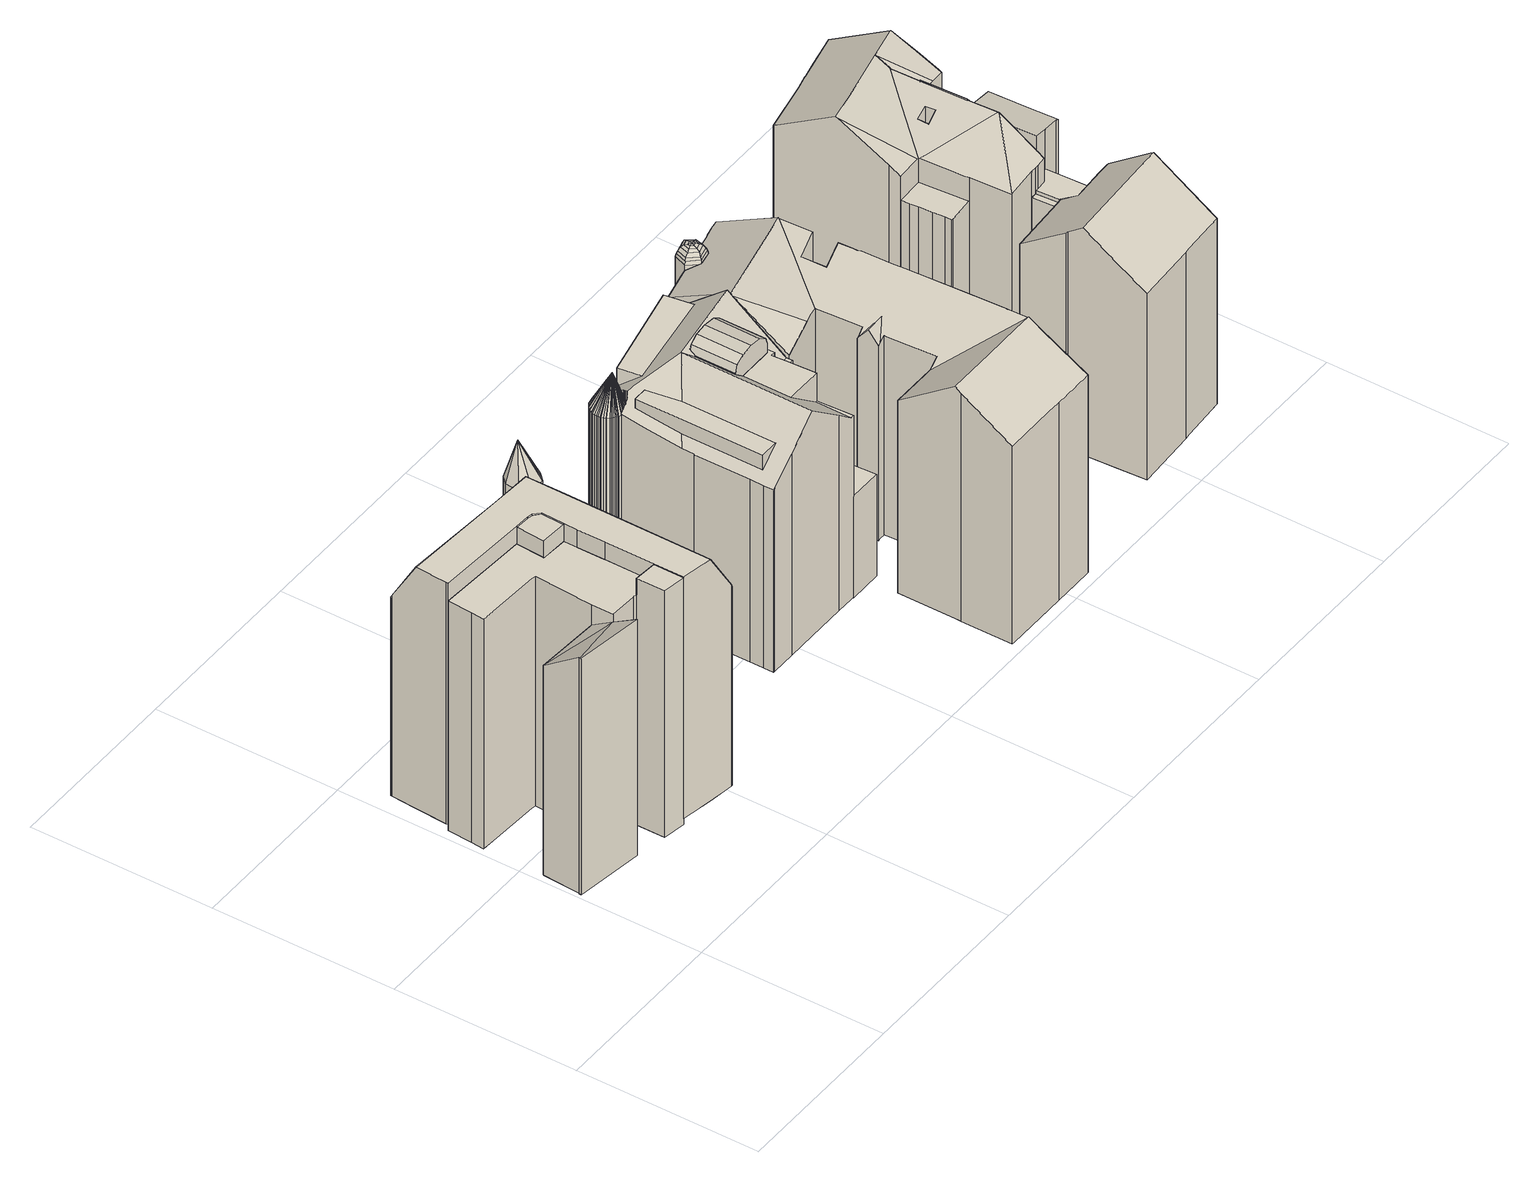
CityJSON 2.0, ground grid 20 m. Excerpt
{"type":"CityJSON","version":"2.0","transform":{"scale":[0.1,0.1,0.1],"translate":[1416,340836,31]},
"CityObjects":{
"building1":{"type":"Building","children":["building1-1","building1-2","building1-3","building1-4"]},
"building1-1":{"type":"BuildingPart","attributes":{"measuredHeight":29.25,"roofType":"FLACHDACH","HoeheDach":"61","NiedrigsteTraufeDesGebaeudes":"57","Blattnummer":"102081","HoeheGrund":"32"},"parents":["building1"],"geometry":[{"type":"Solid","lod":"2","boundaries":[[[[0,1,2,3,4,5]],[[3,6,7,4]],[[3,8,9,6]],[[10,11,12,13]],[[14,3,2,15]],[[16,15,2,1,17]],[[17,1,0,18]],[[18,0,5,19]],[[20,21,22,23]],[[23,22,24,25]],[[3,26,27,8]],[[28,29,30,31]],[[26,3,14]],[[32,33,34,35]],[[36,37,38,39]],[[40,12,11,41]],[[42,10,13,43]],[[44,45,46,27,26,30,29,47,40,41,48,38,37,49,50,51,34,33,52,24,22,21]],[[53,36,39,54,55,42,43,56,57,28,31,58,16,17,18,19,59,60,61,62,63,64,65,66,20,23,25,67,32,35,68,69]],[[27,46,45,65,64,63]],[[42,55,54,39,38,48,41,11,10]],[[36,53,69,50,49,37]],[[13,12,40,56,43]],[[51,50,69,68,35,34]],[[14,15,16,58,31,30,26]],[[57,56,40,47,29,28]],[[8,27,63,62,9]],[[66,65,45,44,21,20]],[[52,33,32,67,25,24]],[[7,6,9,62,61,60]],[[5,4,7,60,59,19]]]]}]},
"building1-2":{"type":"BuildingPart","attributes":{"measuredHeight":28.69,"roofType":"FLACHDACH","HoeheDach":"61","NiedrigsteTraufeDesGebaeudes":"56","Blattnummer":"102081","HoeheGrund":"33"},"parents":["building1"],"geometry":[{"type":"Solid","lod":"2","boundaries":[[[[70,71,72,73]],[[74,75,71,70]],[[76,77,78,79]],[[79,78,80,81]],[[81,80,82,83]],[[83,82,84,85]],[[86,87,88,89]],[[89,88,90,91]],[[91,90,92,93]],[[93,92,94,95]],[[96,97,98,99]],[[99,98,100,101]],[[101,100,102,103]],[[104,105,106,107]],[[107,106,108,109]],[[109,108,110,111]],[[111,110,112,113]],[[113,112,114,115]],[[115,114,116,117]],[[117,116,118,119]],[[120,121,122,123]],[[123,122,124,125]],[[125,124,126,127]],[[127,126,128,129]],[[129,128,130,131]],[[132,133,134,135]],[[135,134,136,137]],[[137,136,138,139]],[[140,141,142,104,107,109,111,113,115,117,119,132,135,137,139,143,144,145,96,99,101,103,146,147,148,74,70,73,149,76,79,81,83,85,150,151,86,89,91,93,95,152,120,123,125,127,129,131]],[[75,153,154,155,102,100,98,97,156,157,158,159,160,161,162,163,72,71]],[[138,136,134,133,118,116,114,112,110,108,106,105,164,165,166,130,128,126,124,122,121,167,161,160,159,158]],[[168,169,87,86,151,150,85,84]],[[104,142,141,140,131,130,166,165,164,105]],[[143,139,138,158,157,144]],[[133,132,119,118]],[[157,156,97,96,145,144]],[[146,103,102,155,154,147]],[[121,120,152,95,94,167]],[[147,154,153,148]],[[148,153,75,74]],[[72,163,77,76,149,73]],[[162,161,167,94,92,90,88,87,169,168,84,82,80,78,77,163]]]]}]},
"building1-3":{"type":"BuildingPart","attributes":{"measuredHeight":29.47,"roofType":"KEGELDACH","HoeheDach":"64","NiedrigsteTraufeDesGebaeudes":"60","Blattnummer":"102081","HoeheGrund":"35"},"parents":["building1"],"geometry":[{"type":"Solid","lod":"2","boundaries":[[[[170,171,172,173]],[[174,171,170]],[[171,175,176,172]],[[174,175,171]],[[175,177,178,176]],[[174,177,175]],[[177,179,180,178]],[[174,179,177]],[[179,181,182,180]],[[174,181,179]],[[181,183,184,182]],[[174,183,181]],[[183,185,186,184]],[[174,185,183]],[[185,187,188,186]],[[174,187,185]],[[187,189,190,188]],[[174,189,187]],[[189,191,192,190]],[[174,191,189]],[[191,193,194,192]],[[174,193,191]],[[193,195,196,194]],[[174,195,193]],[[195,197,198,196]],[[174,197,195]],[[197,199,200,198]],[[174,199,197]],[[199,201,202,200]],[[174,201,199]],[[201,203,204,202]],[[174,203,201]],[[203,205,206,204]],[[174,205,203]],[[205,207,208,206]],[[174,207,205]],[[207,209,210,208]],[[174,209,207]],[[209,211,212,210]],[[174,211,209]],[[211,213,214,212]],[[174,213,211]],[[214,215,216,217,218,219,220,221,173,172,176,178,180,182,184,186,188,190,192,194,196,198,200,202,204,206,208,210,212]],[[213,222,215,214]],[[174,222,213]],[[222,223,216,215]],[[174,223,222]],[[223,224,217,216]],[[174,224,223]],[[224,225,218,217]],[[174,225,224]],[[225,226,219,218]],[[174,226,225]],[[226,227,220,219]],[[174,227,226]],[[227,228,221,220]],[[174,228,227]],[[228,170,173,221]],[[174,170,228]]]]}]},
"building1-4":{"type":"BuildingPart","attributes":{"measuredHeight":26.65,"roofType":"FLACHDACH","HoeheDach":"61","NiedrigsteTraufeDesGebaeudes":"61","Blattnummer":"102081","HoeheGrund":"35"},"parents":["building1"],"geometry":[{"type":"Solid","lod":"2","boundaries":[[[[229,230,231,232,233,234]],[[235,236,237,238,239,240]],[[240,239,230,229]],[[239,238,231,230]],[[238,237,232,231]],[[237,236,233,232]],[[236,235,234,233]],[[235,240,229,234]]]]}]},
"building2":{"type":"Building","children":["building2-1","building2-2","building2-3","building2-4"]},
"building2-1":{"type":"BuildingPart","attributes":{"measuredHeight":24.13,"roofType":"KEGELDACH","HoeheDach":"59","NiedrigsteTraufeDesGebaeudes":"55","Blattnummer":"102081","HoeheGrund":"35"},"parents":["building2"],"geometry":[{"type":"Solid","lod":"2","boundaries":[[[[241,242,243,244,245,246,247,248,249,250,251,252,253,254,255,256,257,258,259,260,261,262,263,264,265,266,267,268,269,270,271,272,273,274,275,276,277,278,279,280,281,282,283,284,285,286,287,288,289,290,291,292,293,294,295,296,297,298,299,300,301,302]],[[303,304,241,302]],[[305,304,303]],[[304,306,242,241]],[[305,306,304]],[[306,307,243,242]],[[305,307,306]],[[307,308,244,243]],[[305,308,307]],[[308,309,245,244]],[[305,309,308]],[[309,310,246,245]],[[305,310,309]],[[310,311,247,246]],[[305,311,310]],[[311,312,248,247]],[[305,312,311]],[[312,313,249,248]],[[305,313,312]],[[313,314,250,249]],[[305,314,313]],[[314,315,251,250]],[[305,315,314]],[[315,316,252,251]],[[305,316,315]],[[316,317,253,252]],[[305,317,316]],[[317,318,254,253]],[[305,318,317]],[[318,319,255,254]],[[305,319,318]],[[319,320,256,255]],[[305,320,319]],[[320,321,257,256]],[[305,321,320]],[[321,322,258,257]],[[305,322,321]],[[322,323,259,258]],[[305,323,322]],[[323,324,260,259]],[[305,324,323]],[[324,325,261,260]],[[305,325,324]],[[325,326,262,261]],[[305,326,325]],[[326,327,263,262]],[[305,327,326]],[[327,328,264,263]],[[305,328,327]],[[328,329,265,264]],[[305,329,328]],[[329,330,266,265]],[[305,330,329]],[[330,331,267,266]],[[305,331,330]],[[331,332,268,267]],[[305,332,331]],[[332,333,269,268]],[[305,333,332]],[[333,334,270,269]],[[305,334,333]],[[334,335,271,270]],[[305,335,334]],[[335,336,272,271]],[[305,336,335]],[[336,337,273,272]],[[305,337,336]],[[337,338,274,273]],[[305,338,337]],[[338,339,275,274]],[[305,339,338]],[[339,340,276,275]],[[305,340,339]],[[340,341,277,276]],[[305,341,340]],[[341,342,278,277]],[[305,342,341]],[[342,343,279,278]],[[305,343,342]],[[343,344,280,279]],[[305,344,343]],[[344,345,281,280]],[[305,345,344]],[[345,346,282,281]],[[305,346,345]],[[346,347,283,282]],[[305,347,346]],[[347,348,284,283]],[[305,348,347]],[[348,349,285,284]],[[305,349,348]],[[349,350,286,285]],[[305,350,349]],[[350,351,287,286]],[[305,351,350]],[[351,352,288,287]],[[305,352,351]],[[352,353,289,288]],[[305,353,352]],[[353,354,290,289]],[[305,354,353]],[[354,355,291,290]],[[305,355,354]],[[355,356,292,291]],[[305,356,355]],[[356,357,293,292]],[[305,357,356]],[[357,358,294,293]],[[305,358,357]],[[358,359,295,294]],[[305,359,358]],[[359,360,296,295]],[[305,360,359]],[[360,361,297,296]],[[305,361,360]],[[361,362,298,297]],[[305,362,361]],[[362,363,299,298]],[[305,363,362]],[[363,364,300,299]],[[305,364,363]],[[364,365,301,300]],[[305,365,364]],[[365,303,302,301]],[[305,303,365]]]]}]},
"building2-2":{"type":"BuildingPart","attributes":{"measuredHeight":12.14,"roofType":"FLACHDACH","HoeheDach":"45","NiedrigsteTraufeDesGebaeudes":"45","Blattnummer":"102081","HoeheGrund":"33"},"parents":["building2"],"geometry":[{"type":"Solid","lod":"2","boundaries":[[[[366,367,368,369,370]],[[371,372,373,374,375]],[[375,374,367,366]],[[374,373,368,367]],[[373,372,369,368]],[[372,371,370,369]],[[371,375,366,370]]]]}]},
"building2-3":{"type":"BuildingPart","attributes":{"measuredHeight":26.82,"roofType":"SATTELDACH","HoeheDach":"60","NiedrigsteTraufeDesGebaeudes":"55","Blattnummer":"102081","HoeheGrund":"33"},"parents":["building2"],"geometry":[{"type":"Solid","lod":"2","boundaries":[[[[376,377,378,379,380,381,382,383,384,385,386,387,388,389]],[[383,390,391,380,379,392,393,394,395,396,397,398,399,400,401,402,403,404,405,384]],[[381,380,391,406,407,408]],[[393,392,379,409,410,411,412,413,414,415,416,417,418,419,420,421,422,423,424,425,426,427,428,429,394]],[[415,414,413,412,430,431]],[[432,433,434,435,436,437,438,439,379,378]],[[439,440,441,442,443,444,445,409,379]],[[446,447,448,449,450,451,452,453,454,455,437,436]],[[456,457,434,433]],[[458,459,445,444,460]],[[461,389,388,462]],[[462,388,387,463]],[[463,387,386,464]],[[464,386,385,465]],[[466,377,376,467]],[[467,376,389,461]],[[404,403,468]],[[468,403,402,469]],[[469,402,401,470]],[[470,401,400,471]],[[471,400,399,472]],[[472,399,398,473]],[[473,398,397,474]],[[474,397,396,475]],[[475,396,395,476]],[[476,395,394,477]],[[390,406,391]],[[381,408,382]],[[478,429,428,479]],[[479,428,427,480]],[[480,427,426,481]],[[481,426,425,482]],[[482,425,424,483]],[[483,424,423,484]],[[484,423,422,485]],[[485,422,421,486]],[[486,421,420,487]],[[487,420,419,488]],[[488,419,418,489]],[[489,418,417,490]],[[411,430,412]],[[415,431,416]],[[491,441,440,492]],[[442,454,453,443]],[[493,450,449,494]],[[495,459,458,496]],[[497,493,494,498,499,500,501,502,466,467,461,462,463,464,465,503,504,468,469,470,471,472,473,474,475,476,477,478,479,480,481,482,483,484,485,486,487,488,489,490,505,506,507,508,509,495,496],[510,491,492,511,512,513,514]],[[385,384,405,404,468,504,503,465]],[[417,416,431,430,411,410,507,506,505,490]],[[445,459,495,509,508,507,410,409]],[[435,434,457,448,447,446,436]],[[448,457,456,499,498,494,449]],[[493,497,496,458,460,451,450]],[[460,444,443,453,452,451]],[[455,454,442,441,491,510,514]],[[501,500,499,456,433,432]],[[437,455,514,513,512,438]],[[439,438,512,511,492,440]],[[408,407,406,390,383,382]],[[394,429,478,477]],[[466,502,501,432,378,377]]]]}]},
"building2-4":{"type":"BuildingPart","attributes":{"measuredHeight":27.28,"roofType":"BOGENDACH","HoeheDach":"61","NiedrigsteTraufeDesGebaeudes":"59","Blattnummer":"102081","HoeheGrund":"33"},"parents":["building2"],"geometry":[{"type":"Solid","lod":"2","boundaries":[[[[515,516,517,518]],[[519,520,516,515]],[[519,521,522,520]],[[523,524,522,521]],[[523,525,526,524]],[[527,528,526,525]],[[529,518,517,530]],[[531,528,527,532]],[[533,534,535,536,537,529,530,538,539,540,541,542,531,532]],[[516,520,522,524,526,528,531,542,541,540,539,538,530,517]],[[529,537,536,535,534,533,532,527,525,523,521,519,515,518]]]]}]},
"building3":{"type":"Building","children":["building3-1","building3-2"]},
"building3-1":{"type":"BuildingPart","attributes":{"measuredHeight":27.54,"roofType":"SATTELDACH","HoeheDach":"60","NiedrigsteTraufeDesGebaeudes":"55","Blattnummer":"102081","HoeheGrund":"32"},"parents":["building3"],"geometry":[{"type":"Solid","lod":"2","boundaries":[[[[543,544,545]],[[546,547,548,549]],[[550,551,547,546]],[[552,553,554,555]],[[555,554,556,557]],[[557,556,558,559]],[[560,561,562,563]],[[559,558,564,565]],[[565,564,566,567]],[[567,566,568,569]],[[570,571,572,573]],[[574,575,576,577]],[[577,576,578,579]],[[579,578,580,581]],[[581,580,582,583]],[[583,582,584,585]],[[586,587,588,589]],[[590,591,592,593]],[[547,551,594,595,596,597,598,572,571,599,600,601,602,603,604,584,582,580,578,576,575,605,606,607,608,609,548]],[[610,611,612,613,606,614,544,543]],[[602,601,600,599,571,570,615,616,617,618,619,603]],[[620,621,622,623,560,563,624,625,626,627,628,629,630,631,632,633,634,635,636,637,613,612,611,610,638,639,552,555,557,559,565,567,569,640,586,589,641,642,574,577,579,581,583,585,643,619,618,617,616,615,570,573,644,645,590,593]],[[646,647,648,649,588,587,650,568,566,564,558,556,554,553]],[[562,561,651,652,653,654,592,591,655,656,657,658]],[[639,638,610,543,545,646,553,552]],[[659,597,596,627,626,625]],[[560,623,622,621,653,652,651,561]],[[605,575,574,642,641,589,588,649]],[[637,636,635,609,608,607,606,613]],[[598,655,591,590,645,644,573,572]],[[628,627,596,595,594,629]],[[604,603,619,643,585,584]],[[621,620,593,592,654,653]],[[631,630,629,594,551,550]],[[632,631,550,546,549,633]],[[549,548,609,635,634,633]],[[568,650,587,586,640,569]],[[624,563,562,658,659,625]],[[658,657,656,655,598,597,659]],[[545,544,614,606,605,649,648,647,646]]]]}]},
"building3-2":{"type":"BuildingPart","attributes":{"measuredHeight":23.08,"roofType":"KUPPELDACH","HoeheDach":"58","NiedrigsteTraufeDesGebaeudes":"57","Blattnummer":"102081","HoeheGrund":"35"},"parents":["building3"],"geometry":[{"type":"Solid","lod":"2","boundaries":[[[[660,661,662,663,664,665]],[[666,667,661,660]],[[668,669,667,666]],[[670,671,669,668]],[[672,673,671,670]],[[674,675,673,672]],[[676,677,675,674]],[[678,677,676]],[[667,679,662,661]],[[669,680,679,667]],[[671,681,680,669]],[[673,682,681,671]],[[675,683,682,673]],[[677,684,683,675]],[[678,684,677]],[[679,685,663,662]],[[680,686,685,679]],[[681,687,686,680]],[[682,688,687,681]],[[683,689,688,682]],[[684,690,689,683]],[[678,690,684]],[[685,691,664,663]],[[686,692,691,685]],[[687,693,692,686]],[[688,694,693,687]],[[689,695,694,688]],[[690,696,695,689]],[[678,696,690]],[[691,697,665,664]],[[692,698,697,691]],[[693,699,698,692]],[[694,700,699,693]],[[695,701,700,694]],[[696,702,701,695]],[[678,702,696]],[[697,666,660,665]],[[698,668,666,697]],[[699,670,668,698]],[[700,672,670,699]],[[701,674,672,700]],[[702,676,674,701]],[[678,676,702]]]]}]},
"building4":{"type":"Building","children":["building4-1","building4-2","building4-3","building4-4","building4-5","building4-6","building4-7"]},
"building4-1":{"type":"BuildingPart","attributes":{"measuredHeight":25.7,"roofType":"PULTDACH","HoeheDach":"60","NiedrigsteTraufeDesGebaeudes":"58","Blattnummer":"102081","HoeheGrund":"34"},"parents":["building4"],"geometry":[{"type":"Solid","lod":"2","boundaries":[[[[703,704,705,706]],[[707,708,709,710]],[[707,706,705,708]],[[708,705,704,709]],[[709,704,703,710]],[[710,703,706,707]]]]}]},
"building4-2":{"type":"BuildingPart","attributes":{"measuredHeight":20.91,"roofType":"FLACHDACH","HoeheDach":"53","NiedrigsteTraufeDesGebaeudes":"53","Blattnummer":"102081","HoeheGrund":"32"},"parents":["building4"],"geometry":[{"type":"Solid","lod":"2","boundaries":[[[[711,712,713,714]],[[715,716,717,718]],[[718,717,712,711]],[[717,716,713,712]],[[716,715,714,713]],[[715,718,711,714]]]]}]},
"building4-3":{"type":"BuildingPart","attributes":{"measuredHeight":28.09,"roofType":"PULTDACH","HoeheDach":"61","NiedrigsteTraufeDesGebaeudes":"56","Blattnummer":"102081","HoeheGrund":"33"},"parents":["building4"],"geometry":[{"type":"Solid","lod":"2","boundaries":[[[[719,720,721,722]],[[722,721,723,724]],[[724,723,725,726]],[[726,725,727,728]],[[728,727,729,730]],[[731,732,733,734]],[[735,736,737]],[[738,739,740,741]],[[742,743,739,738]],[[744,745,743,742]],[[741,740,745,744]],[[746,747,748,749]],[[750,751,752,753]],[[753,752,754,755]],[[755,754,756,757]],[[757,756,758,759]],[[759,758,747,746]],[[760,761,762,763]],[[763,762,764,765]],[[765,764,766,767]],[[735,768,769]],[[769,768,770]],[[771,772,773,774,751,750,775,776,777,778,779,736]],[[780,781,749,748,782,783,784,785]],[[786,787,779,778,777,776,775,750,753,755,757,759,746,749,781,780,785,788,731,734,789,790,791,792,719,722,724,726,728,730,793,760,763,765,767],[738,741,744,742]],[[783,773,772,771,736,735,769,784],[739,743,745,740]],[[794,795,784,769,770,796,797]],[[790,789,734,733,794,797,798,791]],[[731,788,785,784,795,732]],[[787,786,767,766,799,800]],[[779,787,800,737,736]],[[761,760,793,730,729,801]],[[782,748,747,774,773,783]],[[797,796,770,801,729,727,725,723,721,720,802,798]],[[733,732,795,794]],[[758,756,754,752,751,774,747]],[[799,766,764,762,761,801,770]],[[768,735,737,800,799,770]],[[791,798,802,792]],[[792,802,720,719]]]]}]},
"building4-4":{"type":"BuildingPart","attributes":{"measuredHeight":26.95,"roofType":"SATTELDACH","HoeheDach":"59","NiedrigsteTraufeDesGebaeudes":"54","Blattnummer":"102081","HoeheGrund":"32"},"parents":["building4"],"geometry":[{"type":"Solid","lod":"2","boundaries":[[[[803,804,805,806]],[[806,805,807,808]],[[808,807,809,810]],[[810,809,811,812]],[[813,814,815,816]],[[816,815,804,803]],[[817,818,819,820]],[[821,822,823,824]],[[824,823,825,826]],[[826,825,827,828]],[[829,817,820,830,831,813,816,803,806,808,810,812,821,824,826,828,832,833,834]],[[831,830,820,819,835,836,814,813]],[[837,834,833,832,828,827,838,839]],[[817,829,834,837,840,818]],[[822,821,812,811]],[[835,819,818,840,837,839,841,836]],[[815,814,836,841,839,838,827,825,823,822,811,809,807,805,804]]]]}]},
"building4-5":{"type":"BuildingPart","attributes":{"measuredHeight":26.14,"roofType":"PULTDACH","HoeheDach":"59","NiedrigsteTraufeDesGebaeudes":"58","Blattnummer":"102081","HoeheGrund":"33"},"parents":["building4"],"geometry":[{"type":"Solid","lod":"2","boundaries":[[[[842,843,844,845,846,847,848,849]],[[850,851,852,853,854,855,856,857]],[[850,849,848,851]],[[851,848,847,852]],[[852,847,846,853]],[[853,846,845,854]],[[854,845,844,855]],[[855,844,843,856]],[[856,843,842,857]],[[857,842,849,850]]]]}]},
"building4-6":{"type":"BuildingPart","attributes":{"measuredHeight":19.22,"roofType":"FLACHDACH","HoeheDach":"54","NiedrigsteTraufeDesGebaeudes":"54","Blattnummer":"102081","HoeheGrund":"34"},"parents":["building4"],"geometry":[{"type":"Solid","lod":"2","boundaries":[[[[858,859,860,861,862,863,864,865,866]],[[867,868,869,870,871,872,873,874,875]],[[875,874,859,858]],[[874,873,860,859]],[[873,872,861,860]],[[872,871,862,861]],[[871,870,863,862]],[[870,869,864,863]],[[869,868,865,864]],[[868,867,866,865]],[[867,875,858,866]]]]}]},
"building4-7":{"type":"BuildingPart","attributes":{"measuredHeight":21.36,"roofType":"FLACHDACH","HoeheDach":"54","NiedrigsteTraufeDesGebaeudes":"54","Blattnummer":"102081","HoeheGrund":"32"},"parents":["building4"],"geometry":[{"type":"Solid","lod":"2","boundaries":[[[[711,876,877,878,879,880,881,882,883,712]],[[884,885,886,887,888,889,890,891,892,893]],[[893,892,876,711]],[[892,891,877,876]],[[891,890,878,877]],[[890,889,879,878]],[[889,888,880,879]],[[888,887,881,880]],[[887,886,882,881]],[[886,885,883,882]],[[885,884,712,883]],[[884,893,711,712]]]]}]}
},
"vertices":[
[75,122,292],[75,124,291],[76,148,276],[76,149,275],[1,135,291],[1,133,292],[4,176,261],[2,136,291],[76,173,260],[5,177,260],[135,112,304],[135,145,304],[110,147,304],[110,116,304],[76,149,260],[76,148,260],[76,148,11],[75,124,11],[75,122,11],[1,133,11],[4,242,11],[4,242,284],[5,256,284],[5,256,11],[7,283,284],[7,283,11],[76,149,284],[76,173,284],[106,148,11],[106,148,284],[77,149,284],[77,149,11],[108,277,11],[108,277,284],[106,246,284],[106,246,11],[135,229,11],[135,229,284],[135,199,284],[135,199,11],[110,147,284],[135,145,284],[135,112,11],[110,116,11],[76,238,284],[80,237,284],[76,174,284],[108,148,284],[135,170,284],[135,233,284],[135,244,284],[108,245,284],[76,279,284],[135,233,11],[135,170,11],[135,145,11],[110,147,11],[108,148,11],[76,149,11],[1,135,11],[2,136,11],[4,176,11],[5,177,11],[76,173,11],[76,174,11],[80,237,11],[76,238,11],[76,279,11],[108,245,11],[135,244,11],
[7,283,18],[7,283,305],[7,285,305],[7,285,18],[108,277,18],[108,277,305],[11,348,18],[11,348,256],[11,349,254],[11,349,18],[26,348,254],[26,348,18],[61,346,255],[61,346,18],[65,346,255],[65,346,18],[152,340,18],[152,340,255],[152,339,256],[152,339,18],[175,338,256],[175,338,18],[167,330,270],[167,330,18],[166,314,297],[166,314,18],[135,199,18],[135,199,305],[135,229,305],[135,229,18],[135,244,305],[135,244,18],[136,269,305],[136,269,18],[198,133,18],[198,133,255],[198,130,255],[198,130,18],[198,127,255],[198,127,18],[198,123,255],[198,123,18],[198,121,255],[198,121,18],[198,118,254],[198,118,18],[198,114,254],[198,114,18],[198,111,254],[198,111,18],[175,306,18],[175,306,297],[190,305,270],[190,305,18],[195,310,262],[195,310,18],[198,313,256],[198,313,18],[198,290,256],[198,290,18],[199,289,255],[199,289,18],[198,108,18],[198,108,254],[198,104,254],[198,104,18],[198,102,254],[198,102,18],[197,102,257],[197,102,18],[199,270,18],[199,203,18],[199,187,18],[169,106,18],[135,112,18],[135,115,18],[130,275,18],[129,275,18],[124,276,18],[9,320,18],[98,343,18],[124,342,18],[170,310,18],[124,276,305],[129,275,305],[130,275,305],[135,115,305],[135,112,305],[169,106,305],[169,113,305],[170,272,305],[170,310,305],[124,312,305],[9,320,305],[199,187,255],[199,203,255],[199,270,255],[170,310,304],[98,343,255],[124,342,255],
[179,337,288],[180,337,288],[180,337,39],[179,337,39],[181,326,333],[182,337,288],[182,337,39],[183,336,288],[183,336,39],[185,335,288],[185,335,39],[186,334,288],[186,334,39],[187,334,288],[187,334,39],[189,333,288],[189,333,39],[190,332,288],[190,332,39],[191,331,288],[191,331,39],[192,329,288],[192,329,39],[193,328,288],[193,328,39],[194,327,288],[194,327,39],[195,325,288],[195,325,39],[196,324,288],[196,324,39],[196,322,288],[196,322,39],[197,321,288],[197,321,39],[198,319,288],[198,319,39],[198,318,288],[198,318,39],[198,316,288],[198,316,39],[198,315,288],[198,315,39],[198,313,288],[198,313,39],[195,310,39],[190,305,39],[175,306,39],[166,314,39],[167,330,39],[175,338,39],[177,338,39],[195,310,288],[190,305,288],[175,306,288],[166,314,288],[167,330,288],[175,338,288],[177,338,288],
[135,244,38],[106,246,38],[108,277,38],[124,276,38],[129,275,38],[136,269,38],[136,269,304],[129,275,304],[124,276,304],[108,277,304],[106,246,304],[135,244,304],
[347,329,40],[346,329,40],[345,330,40],[344,331,40],[342,332,40],[341,333,40],[340,334,40],[338,336,40],[338,337,40],[337,339,40],[336,341,40],[336,342,40],[336,344,40],[336,346,40],[336,348,40],[336,350,40],[337,352,40],[338,353,40],[338,355,40],[340,356,40],[341,358,40],[342,359,40],[344,360,40],[345,361,40],[347,362,40],[349,362,40],[351,363,40],[353,363,40],[355,363,40],[356,362,40],[358,362,40],[360,361,40],[362,361,40],[363,360,40],[365,358,40],[366,357,40],[367,356,40],[367,355,40],[368,354,40],[369,353,40],[369,352,40],[370,351,40],[370,349,40],[370,347,40],[370,345,40],[370,343,40],[370,342,40],[370,340,40],[369,338,40],[368,336,40],[367,335,40],[366,333,40],[365,332,40],[363,331,40],[362,330,40],[360,329,40],[358,329,40],[356,328,40],[355,328,40],[353,328,40],[351,328,40],[349,328,40],[349,328,243],[347,329,243],[357,343,281],[346,329,243],[345,330,243],[344,331,243],[342,332,243],[341,333,243],[340,334,243],[338,336,243],[338,337,243],[337,339,243],[336,341,243],[336,342,243],[336,344,243],[336,346,243],[336,348,243],[336,350,243],[337,352,243],[338,353,243],[338,355,243],[340,356,243],[341,358,243],[342,359,243],[344,360,243],[345,361,243],[347,362,243],[349,362,243],[351,363,243],[353,363,243],[355,363,243],[356,362,243],[358,362,243],[360,361,243],[362,361,243],[363,360,243],[365,358,243],[366,357,243],[367,356,243],[367,355,243],[368,354,243],[369,353,243],[369,352,243],[370,351,243],[370,349,243],[370,347,243],[370,345,243],[370,343,243],[370,342,243],[370,340,243],[369,338,243],[368,336,243],[367,335,243],[366,333,243],[365,332,243],[363,331,243],[362,330,243],[360,329,243],[358,329,243],[356,328,243],[355,328,243],[353,328,243],[351,328,243],
[507,248,19],[512,159,19],[475,159,19],[471,232,19],[470,246,19],[470,246,140],[471,232,140],[475,159,140],[512,159,140],[507,248,140],
[349,159,238],[376,159,260],[409,159,288],[409,303,288],[378,281,262],[378,178,262],[357,178,245],[357,267,245],[348,260,237],[348,247,237],[347,246,237],[347,185,237],[347,170,237],[347,159,237],[357,318,251],[372,318,262],[381,322,269],[371,329,262],[365,332,258],[363,331,257],[362,330,255],[360,329,254],[358,329,253],[356,328,251],[355,328,250],[353,328,248],[351,328,247],[349,328,246],[349,328,245],[348,302,242],[357,318,262],[357,267,262],[357,178,262],[504,318,288],[501,381,236],[491,379,236],[496,348,262],[476,345,262],[430,338,262],[387,331,262],[383,356,241],[369,353,241],[369,352,242],[370,351,244],[370,349,245],[370,347,247],[370,345,248],[370,343,250],[370,342,251],[370,340,253],[369,338,254],[368,336,255],[367,335,256],[366,333,258],[491,379,262],[383,356,262],[452,159,252],[471,159,236],[471,198,236],[440,198,262],[432,198,269],[432,251,269],[420,251,279],[420,294,279],[420,302,285],[471,302,279],[471,266,250],[475,266,249],[475,250,236],[507,255,236],[440,198,269],[471,198,269],[473,198,269],[471,232,269],[470,246,269],[475,246,269],[475,250,269],[475,266,269],[471,266,269],[471,251,269],[475,159,236],[473,198,236],[507,248,236],[507,252,236],[475,246,236],[347,159,20],[347,170,20],[347,185,20],[347,246,20],[348,247,20],[376,159,20],[349,159,20],[349,328,20],[351,328,20],[353,328,20],[355,328,20],[356,328,20],[358,329,20],[360,329,20],[362,330,20],[363,331,20],[365,332,20],[366,333,20],[367,335,20],[368,336,20],[369,338,20],[370,340,20],[370,342,20],[370,343,20],[370,345,20],[370,347,20],[370,349,20],[370,351,20],[369,352,20],[369,353,20],[471,302,20],[420,302,20],[470,246,20],[471,232,20],[507,252,20],[507,248,20],[475,246,20],[473,198,20],[475,159,20],[471,159,20],[452,159,20],[409,159,20],[348,260,20],[348,302,20],[383,356,20],[491,379,20],[501,381,20],[504,318,20],[507,255,20],[471,266,20],[420,294,20],[420,251,20],[432,251,20],[471,251,20],
[423,251,288],[423,302,288],[420,302,280],[420,251,280],[432,251,294],[432,302,294],[445,251,296],[445,302,296],[459,251,294],[459,302,294],[468,251,288],[468,302,288],[471,251,280],[471,302,280],[420,251,24],[420,302,24],[471,302,24],[471,251,24],[468,251,24],[459,251,24],[445,251,24],[432,251,24],[423,251,24],[423,302,24],[432,302,24],[445,302,24],[459,302,24],[468,302,24],
[507,252,240],[549,261,247],[504,312,284],[562,202,256],[584,203,256],[562,214,241],[561,214,241],[562,191,242],[565,192,242],[501,381,10],[501,381,251],[532,388,251],[532,388,10],[541,390,251],[541,390,10],[551,378,258],[551,378,10],[512,10,10],[512,10,245],[512,66,281],[512,66,10],[566,381,258],[566,381,10],[570,396,251],[570,396,10],[591,400,251],[591,400,10],[629,97,10],[629,97,285],[629,95,285],[629,95,10],[618,302,10],[618,302,285],[598,301,270],[598,301,10],[599,274,270],[599,274,10],[619,275,285],[619,275,10],[620,260,285],[620,260,10],[620,254,285],[620,254,10],[606,404,10],[606,404,251],[613,405,251],[613,405,10],[630,62,10],[630,62,279],[633,10,245],[633,10,10],[572,192,247],[572,189,247],[575,136,247],[564,136,239],[630,74,285],[627,137,285],[624,190,285],[623,203,285],[622,216,285],[621,247,285],[621,251,285],[616,338,285],[568,265,247],[569,250,247],[571,216,247],[571,215,247],[507,252,10],[549,261,10],[557,263,10],[568,265,10],[557,263,247],[627,137,10],[624,190,10],[623,203,10],[622,216,10],[621,247,10],[613,10,10],[586,10,10],[571,10,10],[515,10,10],[512,73,10],[512,136,10],[564,136,10],[575,136,10],[572,189,10],[572,192,10],[565,192,10],[562,191,10],[562,202,10],[561,214,10],[562,214,10],[571,215,10],[571,216,10],[569,250,10],[504,312,10],[504,314,10],[593,401,10],[616,339,10],[616,338,10],[621,251,10],[630,74,10],[630,73,10],[504,314,286],[554,325,286],[596,334,286],[616,339,286],[593,401,251],[515,10,245],[571,10,245],[586,10,245],[613,10,245],[630,73,286],[610,73,286],[567,73,286],[512,73,286],[512,136,239],
[541,390,41],[546,404,41],[560,407,41],[570,396,41],[566,381,41],[551,378,41],[541,390,257],[546,404,257],[542,390,261],[546,403,261],[543,390,264],[547,402,264],[546,390,268],[549,400,268],[549,391,270],[551,398,270],[552,392,271],[553,395,271],[556,392,272],[560,407,257],[560,406,261],[560,405,264],[559,403,268],[558,400,270],[557,396,271],[570,396,257],[570,396,261],[568,395,264],[566,395,268],[563,394,270],[560,393,271],[566,381,257],[566,382,261],[565,383,264],[563,385,268],[561,387,270],[559,390,271],[551,378,257],[552,379,261],[552,380,264],[553,382,268],[554,385,270],[555,389,271],
[847,290,288],[866,291,265],[863,341,265],[845,340,288],[845,340,31],[863,341,31],[866,291,31],[847,290,31],
[836,207,14],[838,181,14],[832,180,14],[830,207,14],[830,207,223],[832,180,223],[838,181,223],[836,207,223],
[748,435,15],[748,435,256],[805,446,256],[805,446,15],[820,450,256],[820,450,15],[822,450,256],[822,450,15],[840,454,256],[840,454,15],[876,462,256],[876,462,15],[757,301,15],[757,301,254],[756,313,262],[756,313,15],[844,371,287],[845,340,287],[845,340,271],[828,323,15],[828,323,277],[816,323,270],[816,323,15],[829,312,15],[829,312,277],[816,311,15],[816,311,270],[793,204,15],[793,204,254],[791,249,254],[791,249,15],[851,216,15],[851,216,260],[851,208,254],[851,208,15],[840,207,254],[840,207,15],[836,207,254],[836,207,15],[830,207,254],[830,207,15],[881,371,15],[881,371,284],[881,368,283],[881,368,15],[882,345,272],[882,345,15],[882,342,270],[882,342,15],[844,373,288],[844,373,287],[843,388,296],[847,305,287],[847,290,287],[849,257,287],[849,256,287],[849,256,15],[849,257,15],[847,290,15],[847,305,15],[845,340,15],[787,301,15],[790,253,15],[790,253,254],[787,301,254],[787,302,254],[787,302,15],[867,341,15],[863,341,15],[786,302,15],[752,368,15],[752,369,15],[748,434,15],[749,433,15],[879,396,15],[752,368,295],[786,302,254],[782,375,296],[752,369,296],[748,434,257],[867,341,271],[863,341,271],[879,396,296],[749,433,257],
[765,176,7],[765,176,228],[767,176,228],[767,176,7],[832,180,228],[832,180,7],[838,181,228],[838,181,7],[839,162,241],[839,162,7],[768,125,7],[768,125,265],[768,127,263],[768,127,7],[840,45,7],[840,45,228],[773,41,228],[773,41,7],[840,162,7],[840,162,241],[875,164,242],[875,164,7],[888,164,242],[888,164,7],[890,164,242],[890,164,7],[847,46,7],[771,71,7],[769,109,7],[892,119,7],[892,116,7],[896,49,7],[771,71,250],[769,109,277],[896,49,228],[892,119,275],[892,116,277],[847,46,228],[843,113,277],
[851,216,277],[866,217,274],[885,218,271],[888,218,270],[886,249,270],[884,292,270],[866,291,274],[847,290,277],[847,290,16],[866,291,16],[884,292,16],[886,249,16],[888,218,16],[885,218,16],[866,217,16],[851,216,16],
[791,249,34],[762,247,34],[760,247,34],[760,254,34],[759,267,34],[758,282,34],[757,291,34],[757,301,34],[787,302,34],[787,302,226],[757,301,226],[757,291,226],[758,282,226],[759,267,226],[760,254,226],[760,247,226],[762,247,226],[791,249,226],
[840,207,14],[851,208,14],[851,216,14],[866,217,14],[868,173,14],[875,164,14],[840,162,14],[839,162,14],[838,181,227],[839,162,227],[840,162,227],[875,164,227],[868,173,227],[866,217,227],[851,216,227],[851,208,227],[840,207,227],[836,207,227]
]}
